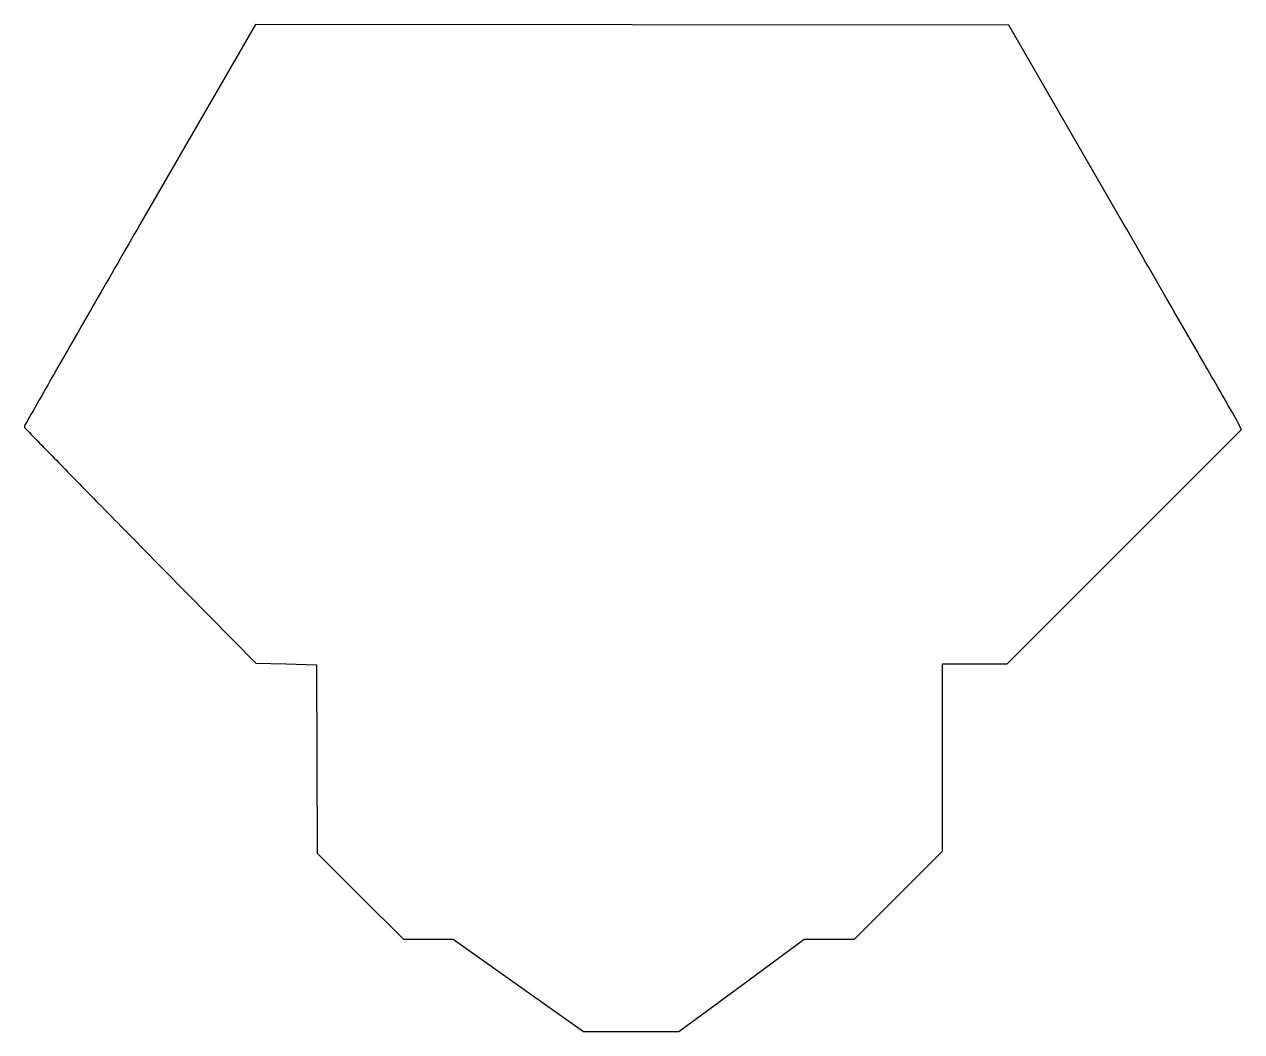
# Model space of a CAD drawing. Extents: x 1 to 686, y 0 to 567.
import ezdxf

# ---------------------------------------------------------------- set-up
doc = ezdxf.new("R2010")
doc.units = 0

msp = doc.modelspace()

# ---------------------------------------------------------------- linework, layer by layer
msp.add_lwpolyline([(66.11927, 454.25231, 0.000427), (41.146856, 410.948026, 0.000705), (20.138997, 374.327241, 0.000034), (1.237044, 341.264276, 0.157904), (1.077292, 340.5, 0.167757), (1.405964, 339.8011, 0.00007), (20.293303, 320.40625, 0.001041), (41.352013, 298.877624, 0.000632), (66.342434, 273.5), (131.5, 207.5), (148.5, 207), (165.5, 206.5), (165.758478, 153.5), (166.016956, 100.5), (190.250824, 76.25), (214.484692, 52), (228.508703, 52), (242.532713, 52), (279.232054, 26), (315.931395, 0), (342.715698, 0.018858), (369.5, 0.037716), (404.853962, 26.018858), (440.207923, 52), (454.361462, 52), (468.515001, 52), (493.257501, 76.757355), (518, 101.51471), (518, 154.257355), (518, 207), (536.252841, 207), (554.505682, 207), (620.500734, 273.000734), (686.495787, 339.001469), (684.223165, 343.250734, 0.007814), (682.397152, 346.540282, 0.000041), (664.041398, 378.417403, 0.000183), (643.115709, 414.719877, 0.000116), (618.710619, 457), (555.470694, 566.5), (343.369759, 566.75231), (131.268825, 567.004621)], format="xyb", close=True)

doc.saveas('drawing.dxf')
